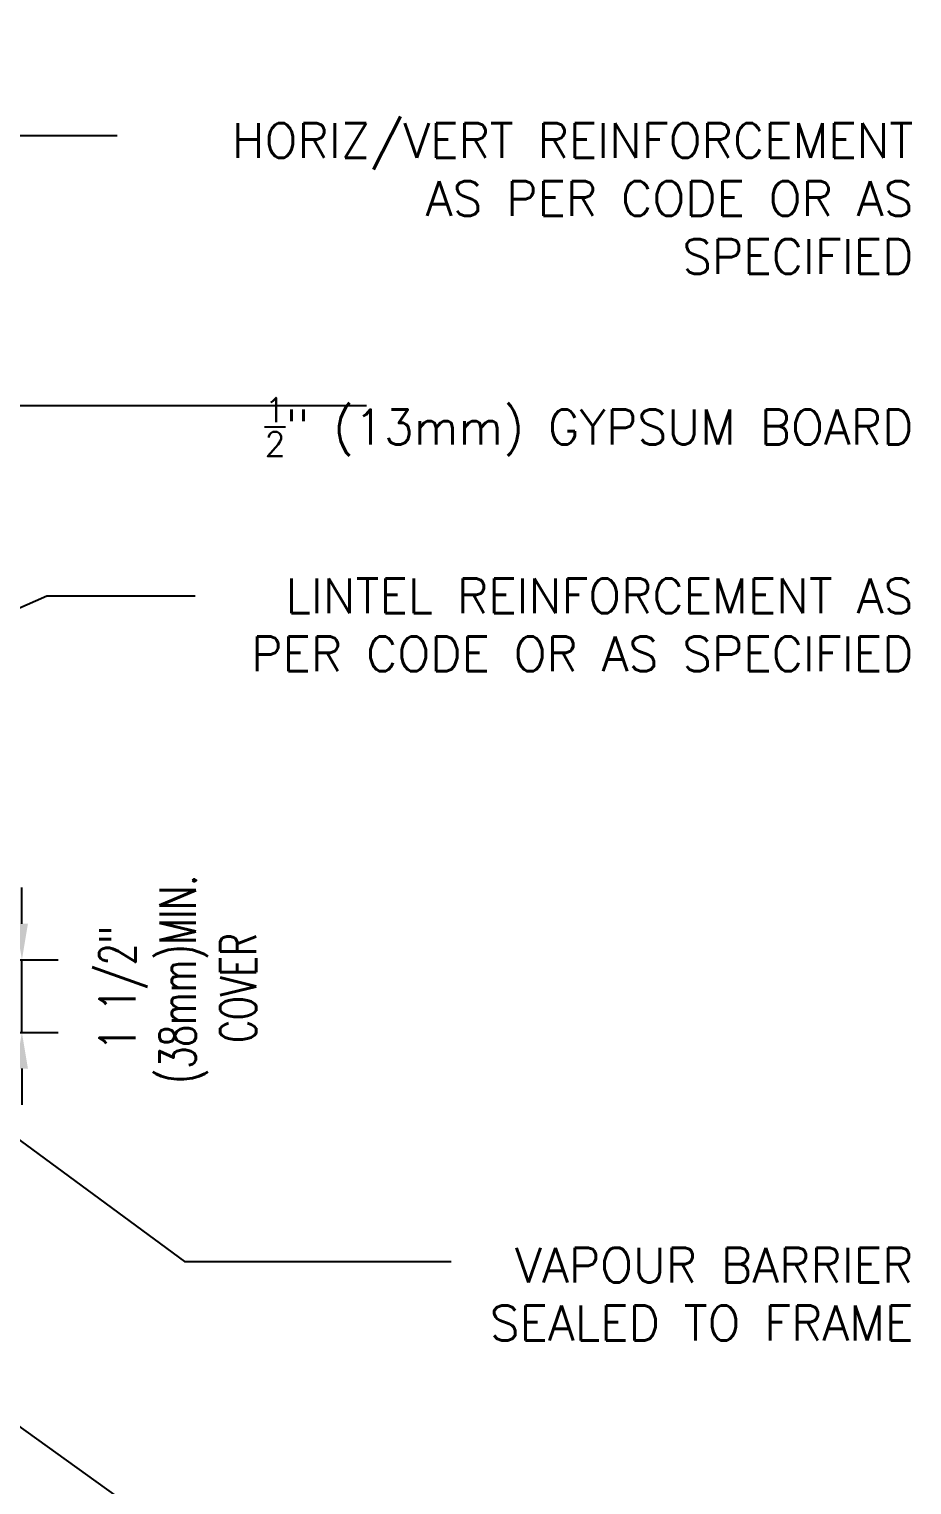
# Model space of a CAD drawing. Header units: inches. Extents: x 2869.3 to 2923.4, y 432.9 to 510.3.
# Drawn here: x 2904.63 to 2922.9, y 480.1 to 510.23 of the extents above; entities that cross this region are included whole.
import ezdxf

# ---------------------------------------------------------------- set-up
doc = ezdxf.new("R2010")
doc.units = ezdxf.units.IN
doc.header["$LTSCALE"] = 0.5
doc.header["$MEASUREMENT"] = 0
doc.layers.get('Defpoints').update_dxf_attribs({"linetype": 'CONTINUOUS'})
doc.layers.add('TEXT', color=4, linetype='CONTINUOUS')
doc.styles.add('DIM', font='romans.shx', dxfattribs={"width": 0.7})
doc.styles.get("Standard").update_dxf_attribs({"font": 'romans.shx'})
doc.dimstyles.new('ext_12', dxfattribs={"dimscale": 12, "dimtxt": 0.09375, "dimasz": 0.09375, "dimexe": 0.09375, "dimexo": 0.0625, "dimgap": 0.0625, "dimtad": 1, "dimdec": 1, "dimzin": 3, "dimdsep": 46, "dimlunit": 4, "dimtxsty": 'DIM', "dimcen": 0.09, "dimdle": 0.09375, "dimclrt": 4, "dimadec": 0, "dimazin": 0, "dimtfac": 1, "dimtdec": 1, "dimtmove": 2, "dimatfit": 3, "dimfxl": 1, "dimfrac": 2, "dimtolj": 1, "dimtzin": 0, "dimarcsym": 0})
doc.dimstyles.new('ext_8', dxfattribs={"dimscale": 8, "dimtxt": 0.09375, "dimasz": 0.09375, "dimexe": 0.09375, "dimexo": 0.0625, "dimgap": 0.0625, "dimtad": 1, "dimdec": 1, "dimzin": 3, "dimdsep": 46, "dimlunit": 4, "dimtxsty": 'DIM', "dimcen": 0.09, "dimdle": 0.09375, "dimclrt": 4, "dimadec": 0, "dimazin": 0, "dimtfac": 1, "dimtdec": 1, "dimtmove": 2, "dimatfit": 3, "dimfxl": 1, "dimfrac": 2, "dimtolj": 1, "dimtzin": 0, "dimarcsym": 0})

# ---------------------------------------------------------------- blocks, each defined once
blk = doc.blocks.new('*D5')
at = {"layer": 'Defpoints', "color": 0, "transparency": 16777216}
for p in [(2896.109, 490.964), (2904.485, 490.964), (2902.746, 489.464)]:
    blk.add_point(p, dxfattribs=at)
at = {"layer": 'TEXT', "color": 0, "lineweight": -2, "transparency": 16777216}
for p, q in [((2904.485, 491.714), (2904.485, 492.464)), ((2896.609, 490.964), (2905.235, 490.964)), ((2904.485, 489.464), (2904.485, 490.964)), ((2903.246, 489.464), (2905.235, 489.464)), ((2904.485, 488.714), (2904.485, 487.964))]:
    blk.add_line(p, q, dxfattribs=at)
at = {"layer": 'TEXT', "color": 0, "transparency": 16777216}
for points in [[(2904.36, 491.714), (2904.61, 491.714), (2904.485, 490.964)], [(2904.36, 488.714), (2904.61, 488.714), (2904.485, 489.464)]]:
    blk.add_solid(points, dxfattribs=at)
at = {"layer": 'TEXT', "color": 4, "transparency": 16777216, "insert": (2907.709, 490.383), "char_height": 0.75, "attachment_point": 5, "rotation": 90, "style": 'DIM'}
blk.add_mtext('\\A1;1 1/2" \\P (38mm)MIN. \\PCOVER', dxfattribs=at)

msp = doc.modelspace()

# ---------------------------------------------------------------- texts
at = {"layer": 'TEXT', "color": 4, "insert": (2906.681, 510.233), "char_height": 1.125, "attachment_point": 1, "style": 'DIM'}
msp.add_mtext('\\A1;', dxfattribs=at)
at = {"layer": 'TEXT', "char_height": 0.72, "attachment_point": 6}
for s, insert, width in [('\\A1;HORIZ/VERT REINFORCEMENT AS PER CODE OR AS SPECIFIED', (2922.93, 506.728), 16.55925), ('\\A1;{\\H0.7x;\\S1/2;}" (13mm) GYPSUM BOARD', (2922.93, 501.996), 14.86021), ('\\A1;LINTEL REINFORCEMENT AS PER CODE OR AS SPECIFIED', (2922.93, 497.901), 16.55925), ('VAPOUR BARRIER SEALED TO FRAME', (2922.93, 484.047), 10.53123)]:
    msp.add_mtext(s, dxfattribs=dict(at, insert=insert, width=width))

# ---------------------------------------------------------------- dimensions: what is measured, and where the dimension line sits
at = {"layer": 'TEXT'}
dim = msp.add_linear_dim(base=(2904.485, 490.964), p1=(2902.746, 489.464), p2=(2896.109, 490.964), angle=90, text='<> \\P (38mm)MIN. \\PCOVER', dimstyle='ext_8', dxfattribs=at)
dim.commit()
dim.dimension.update_dxf_attribs({"geometry": '*D5', "text_midpoint": (2907.709, 490.383), "dimtype": 160})

# ---------------------------------------------------------------- leaders
for points in [[(2896.109, 508.028), (2903.382, 508.028), (2906.454, 508.028)], [(2895.497, 506.317), (2903.382, 508.028), (2906.454, 508.028)], [(2903.246, 502.443), (2910.077, 502.443), (2911.612, 502.443)], [(2895.669, 494.413), (2905, 498.501), (2908.071, 498.501)], [(2901.458, 489.431), (2907.849, 484.718), (2913.364, 484.718)], [(2893.169, 489.368), (2907.876, 478.835), (2912.207, 478.835)]]:
    msp.add_leader(points, dimstyle='ext_12', override={"dimgap": 0.0625, "dimtad": 0}, dxfattribs=at)

doc.saveas('drawing.dxf')
